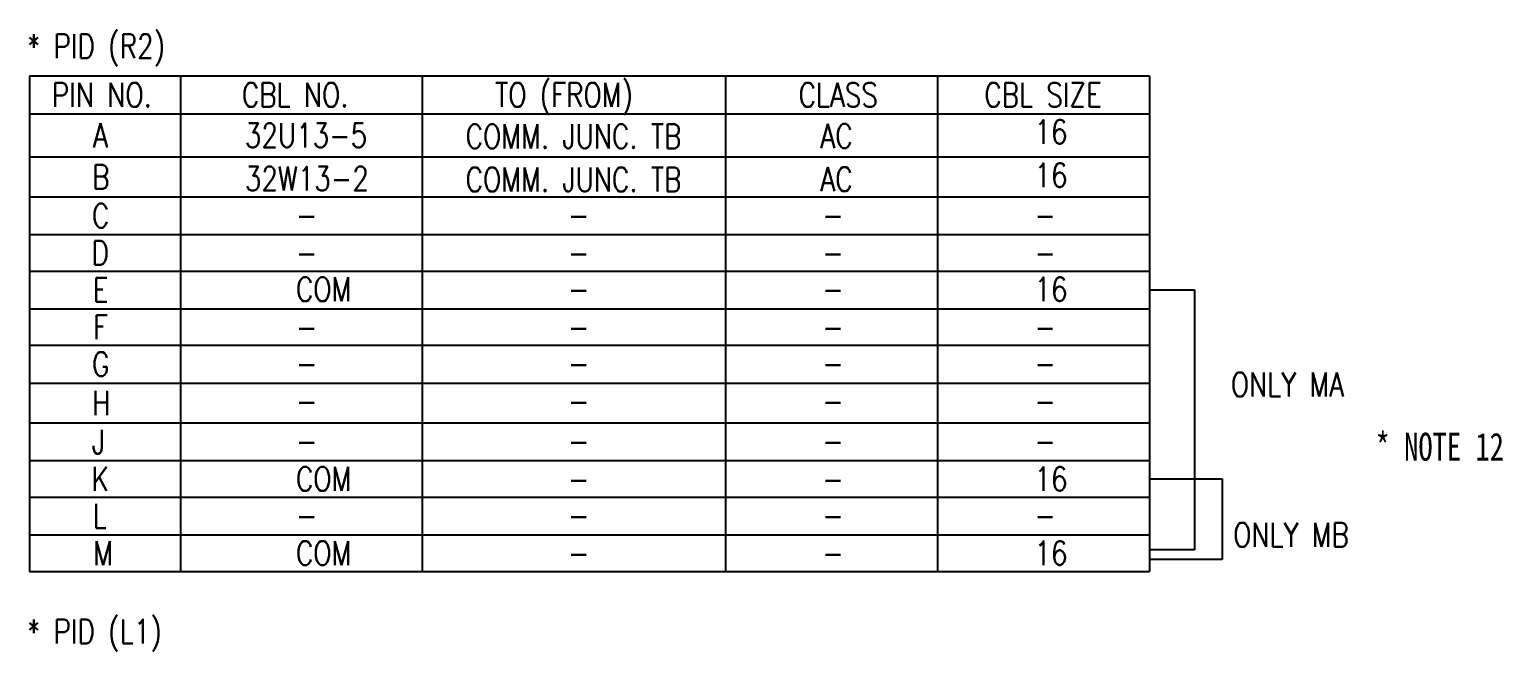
# Model space of a CAD drawing. Extents: x 260 to 819, y -886 to -454.
# Drawn here: x 478 to 635.9, y -643.3 to -576.7 of the extents above; entities that cross this region are included whole.
import ezdxf
from ezdxf.enums import TextEntityAlignment as Align

# ---------------------------------------------------------------- set-up
doc = ezdxf.new("R2010")
doc.units = 0
doc.header["$LTSCALE"] = 150
doc.header["$MEASUREMENT"] = 0
doc.linetypes.add('DASHED', pattern=[0.75, 0.5, -0.25])
doc.layers.get('0').update_dxf_attribs({"color": 6, "linetype": 'CONTINUOUS'})
doc.layers.add('현배선도', color=7, linetype='CONTINUOUS')
doc.styles.add('ROMANS', font='txt', dxfattribs={"height": 0.2})
doc.styles.get("Standard").update_dxf_attribs({"font": 'romans.shx', "width": 0.8, "bigfont": 'whgtxt.shx'})

msp = doc.modelspace()

# ---------------------------------------------------------------- linework, layer by layer
at = {"color": 0}
msp.add_line((494.21, -581.63), (494.21, -634.68), dxfattribs=at)
at = {"layer": '현배선도', "color": 0}
for p, q in [((478.05, -581.63), (478.05, -585.67)), ((478.05, -581.63), (552.6, -581.63)), ((494.21, -581.63), (494.21, -585.67)), ((520.12, -581.63), (520.12, -585.67)), ((552.6, -581.63), (575.33, -581.63)), ((552.6, -581.63), (552.6, -585.67)), ((575.33, -581.63), (598.06, -581.63)), ((575.33, -581.63), (575.33, -585.67)), ((598.06, -581.63), (598.06, -585.67)), ((478.05, -585.67), (494.21, -585.67)), ((478.05, -585.67), (478.05, -590.3)), ((494.21, -585.67), (494.21, -590.3)), ((494.21, -585.67), (552.6, -585.67)), ((520.12, -585.67), (520.12, -590.3)), ((552.6, -585.67), (575.33, -585.67)), ((552.6, -585.67), (552.6, -590.3)), ((575.33, -585.67), (598.06, -585.67)), ((575.33, -585.67), (575.33, -590.3)), ((598.06, -585.67), (598.06, -590.3)), ((478.05, -590.3), (494.21, -590.3)), ((478.05, -590.3), (478.05, -594.58)), ((494.21, -590.3), (494.21, -594.58)), ((494.21, -590.3), (552.6, -590.3)), ((520.12, -590.3), (520.12, -594.58)), ((552.6, -590.3), (575.33, -590.3)), ((552.6, -590.3), (552.6, -594.58)), ((575.33, -590.3), (598.06, -590.3)), ((575.33, -590.3), (575.33, -594.58)), ((598.06, -590.3), (598.06, -594.58)), ((478.05, -594.58), (494.21, -594.58)), ((478.05, -594.58), (478.05, -598.62)), ((494.21, -594.58), (494.21, -598.62)), ((494.21, -594.58), (552.6, -594.58)), ((520.12, -594.58), (520.12, -598.62)), ((552.6, -594.58), (575.33, -594.58)), ((552.6, -594.58), (552.6, -598.62)), ((575.33, -594.58), (598.06, -594.58)), ((575.33, -594.58), (575.33, -598.62)), ((598.06, -594.58), (598.06, -598.62)), ((478.05, -598.62), (494.21, -598.62)), ((478.05, -598.62), (478.05, -602.52)), ((494.21, -598.62), (494.21, -602.52)), ((494.21, -598.62), (552.6, -598.62)), ((520.12, -598.62), (520.12, -602.52)), ((552.6, -598.62), (575.33, -598.62)), ((552.6, -598.62), (552.6, -602.52)), ((575.33, -598.62), (598.06, -598.62)), ((575.33, -598.62), (575.33, -602.52)), ((598.06, -598.62), (598.06, -602.52)), ((478.05, -602.52), (494.21, -602.52)), ((478.05, -602.52), (478.05, -606.56)), ((494.21, -602.52), (494.21, -606.56)), ((494.21, -602.52), (552.6, -602.52)), ((520.12, -602.52), (520.12, -606.56)), ((552.6, -602.52), (575.33, -602.52)), ((552.6, -602.52), (552.6, -606.56)), ((575.33, -602.52), (598.06, -602.52)), ((575.33, -602.52), (575.33, -606.56)), ((598.06, -602.52), (598.06, -606.56)), ((598.06, -604.54), (602.88, -604.54)), ((602.88, -604.54), (602.88, -632.38)), ((478.05, -606.56), (494.21, -606.56)), ((478.05, -606.56), (478.05, -610.47)), ((494.21, -606.56), (494.21, -610.47)), ((494.21, -606.56), (552.6, -606.56)), ((520.12, -606.56), (520.12, -610.47)), ((552.6, -606.56), (575.33, -606.56)), ((552.6, -606.56), (552.6, -610.47)), ((575.33, -606.56), (598.06, -606.56)), ((575.33, -606.56), (575.33, -610.47)), ((598.06, -606.56), (598.06, -610.47)), ((478.05, -610.47), (494.21, -610.47)), ((478.05, -610.47), (478.05, -614.51)), ((494.21, -610.47), (494.21, -614.51)), ((494.21, -610.47), (552.6, -610.47)), ((520.12, -610.47), (520.12, -614.51)), ((552.6, -610.47), (575.33, -610.47)), ((552.6, -610.47), (552.6, -614.51)), ((575.33, -610.47), (598.06, -610.47)), ((575.33, -610.47), (575.33, -614.51)), ((598.06, -610.47), (598.06, -614.51)), ((478.05, -614.51), (494.21, -614.51)), ((478.05, -614.51), (478.05, -618.78)), ((494.21, -614.51), (552.6, -614.51)), ((494.21, -614.51), (494.21, -618.78)), ((520.12, -614.51), (520.12, -618.78)), ((552.6, -614.51), (575.33, -614.51)), ((552.6, -614.51), (552.6, -618.78)), ((575.33, -614.51), (598.06, -614.51)), ((575.33, -614.51), (575.33, -618.78)), ((598.06, -614.51), (598.06, -618.78)), ((478.05, -618.78), (494.21, -618.78)), ((478.05, -618.78), (478.05, -622.82)), ((494.21, -618.78), (494.21, -622.82)), ((494.21, -618.78), (552.6, -618.78)), ((520.12, -618.78), (520.12, -622.82)), ((552.6, -618.78), (575.33, -618.78)), ((552.6, -618.78), (552.6, -622.82)), ((575.33, -618.78), (598.06, -618.78)), ((575.33, -618.78), (575.33, -622.82)), ((598.06, -618.78), (598.06, -622.82)), ((478.05, -622.82), (494.21, -622.82)), ((478.05, -622.82), (478.05, -626.73)), ((494.21, -622.82), (494.21, -626.73)), ((494.21, -622.82), (552.6, -622.82)), ((520.12, -622.82), (520.12, -626.73)), ((552.6, -622.82), (575.33, -622.82)), ((552.6, -622.82), (552.6, -626.73)), ((575.33, -622.82), (598.06, -622.82)), ((575.33, -622.82), (575.33, -626.73)), ((598.06, -622.82), (598.06, -626.73)), ((598.06, -624.78), (605.83, -624.78)), ((605.83, -624.78), (605.83, -633.39)), ((478.05, -626.73), (494.21, -626.73)), ((478.05, -626.73), (478.05, -630.77)), ((494.21, -626.73), (494.21, -630.77)), ((494.21, -626.73), (552.6, -626.73)), ((520.12, -626.73), (520.12, -630.77)), ((552.6, -626.73), (575.33, -626.73)), ((552.6, -626.73), (552.6, -630.77)), ((575.33, -626.73), (598.06, -626.73)), ((575.33, -626.73), (575.33, -630.77)), ((598.06, -626.73), (598.06, -630.77)), ((478.05, -630.77), (494.21, -630.77)), ((478.05, -630.77), (478.05, -634.68)), ((494.21, -630.77), (494.21, -634.68)), ((494.21, -630.77), (552.6, -630.77)), ((520.12, -630.77), (520.12, -634.68)), ((552.6, -630.77), (575.33, -630.77)), ((552.6, -630.77), (552.6, -634.68)), ((575.33, -630.77), (598.06, -630.77)), ((575.33, -630.77), (575.33, -634.68)), ((598.06, -630.77), (598.06, -634.68)), ((602.88, -632.38), (598.06, -632.38)), ((605.83, -633.39), (598.06, -633.39)), ((478.05, -634.68), (494.21, -634.68)), ((494.21, -634.68), (552.6, -634.68)), ((552.6, -634.68), (575.33, -634.68)), ((575.33, -634.68), (598.06, -634.68))]:
    msp.add_line(p, q, dxfattribs=at)

# ---------------------------------------------------------------- texts
at = {"layer": '현배선도', "color": 4, "width": 0.8}
for s, p in [('* PID (R2)', (477.8, -579.73)), ('* PID (L1)', (477.8, -642.4))]:
    msp.add_text(s, height=2.583, dxfattribs=at).set_placement(p)
at = {"layer": '현배선도', "color": 0, "width": 0.8}
for s, height, p in [('TO (FROM)', 2.583, (527.93, -584.94)), ('PIN NO.', 2.583, (480.45, -584.94)), ('CBL NO.', 2.583, (500.81, -584.94)), ('CLASS', 2.583, (560.45, -584.94)), ('CBL SIZE', 2.583, (580.35, -584.94)), ('A', 2.58, (484.87, -589.28)), ('32U13-5', 2.583, (501.12, -589.28)), ('COMM. JUNC. TB', 2.5833, (524.78, -589.38)), ('AC', 2.583, (562.79, -589.35)), ('16', 2.583, (585.72, -588.91)), ('B', 2.58, (484.77, -593.73)), ('32W13-2', 2.583, (501.12, -593.91)), ('COMM. JUNC. TB', 2.5833, (524.78, -594.01)), ('AC', 2.583, (562.79, -593.98)), ('16', 2.583, (585.72, -593.55)), ('C', 2.58, (484.74, -597.88)), ('-', 2.58, (506.6, -597.82)), ('-', 2.58, (535.73, -597.82)), ('-', 2.58, (562.99, -597.82)), ('-', 2.58, (585.72, -597.82)), ('D', 2.58, (484.71, -601.86)), ('-', 2.58, (506.6, -601.86)), ('-', 2.58, (535.73, -601.86)), ('-', 2.58, (562.99, -601.86)), ('-', 2.58, (585.72, -601.86)), ('E', 2.58, (484.83, -605.83)), ('COM', 2.583, (506.6, -605.76)), ('16', 2.583, (585.72, -605.76)), ('-', 2.58, (535.73, -605.76)), ('-', 2.58, (562.99, -605.76)), ('F', 2.58, (484.88, -609.81)), ('-', 2.58, (506.6, -609.81)), ('-', 2.58, (535.73, -609.81)), ('-', 2.58, (562.99, -609.81)), ('-', 2.58, (585.72, -609.81)), ('G', 2.58, (484.76, -613.77)), ('-', 2.58, (506.6, -613.71)), ('-', 2.58, (535.73, -613.71)), ('-', 2.58, (562.99, -613.71)), ('-', 2.58, (585.72, -613.71)), ('ONLY MA', 2.583, (606.76, -615.96)), ('H', 2.58, (484.77, -617.94)), ('-', 2.58, (506.6, -617.75)), ('-', 2.58, (535.73, -617.75)), ('-', 2.58, (562.99, -617.75)), ('-', 2.58, (585.72, -617.75)), ('J', 2.58, (484.74, -622.09)), ('-', 2.58, (506.6, -622.02)), ('-', 2.58, (535.73, -622.02)), ('-', 2.58, (562.99, -622.02)), ('-', 2.58, (585.72, -622.02)), ('K', 2.58, (484.71, -626.07)), ('COM', 2.583, (506.6, -626.07)), ('-', 2.58, (535.73, -626.07)), ('-', 2.58, (562.99, -626.07)), ('16', 2.583, (585.72, -626.07)), ('L', 2.58, (484.83, -630.04)), ('-', 2.58, (506.6, -629.97)), ('-', 2.58, (535.73, -629.97)), ('-', 2.58, (562.99, -629.97)), ('-', 2.58, (585.72, -629.97)), ('ONLY MB', 2.583, (607.01, -632.05)), ('M', 2.58, (484.88, -634.01)), ('COM', 2.583, (506.6, -634.01)), ('16', 2.583, (585.72, -634.01)), ('-', 2.58, (535.73, -634.01)), ('-', 2.58, (562.99, -634.01))]:
    msp.add_text(s, height=height, dxfattribs=at).set_placement(p)
at = {"layer": '현배선도', "color": 0, "linetype": 'DASHED', "ltscale": 0.05, "style": 'ROMANS', "width": 0.75}
msp.add_text('* NOTE 12', height=2.993, dxfattribs=at).set_placement((622.27, -621.33), align=Align.MIDDLE_LEFT)

doc.saveas('drawing.dxf')
